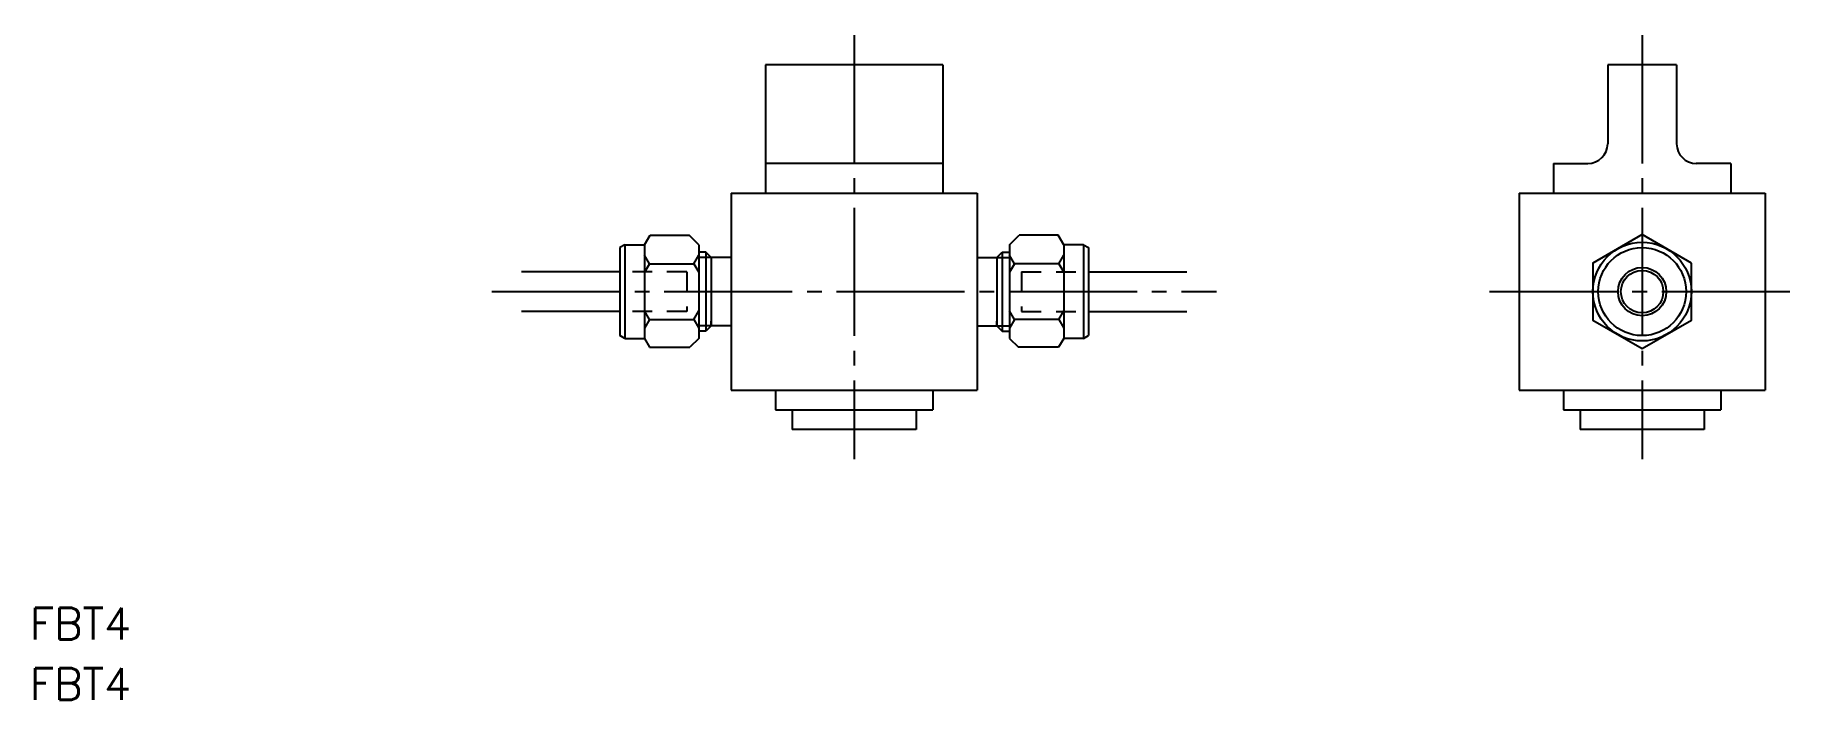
# Model space of a CAD drawing. Extents: x 14 to 193, y 69 to 136.
import ezdxf

# ---------------------------------------------------------------- set-up
doc = ezdxf.new("R2010")
doc.units = 0
doc.linetypes.add('CENTER', pattern=[17.5, 13, -1.5, 1.5, -1.5])
doc.linetypes.add('DASHED', pattern=[3.5, 2, -1.5])
doc.layers.get('0').update_dxf_attribs({"linetype": 'CONTINUOUS'})
doc.layers.add('CENTER', color=1, linetype='CENTER')
doc.styles.get("Standard").update_dxf_attribs({"font": 'txt.shx', "bigfont": '@extfont2.shx'})

msp = doc.modelspace()

# ---------------------------------------------------------------- linework, layer by layer
at = {"color": 7, "linetype": 'CONTINUOUS'}
for p, q in [((88.23, 133), (88.23, 120)), ((106.23, 133), (88.23, 133)), ((106.23, 133), (106.23, 120)), ((173.73, 133), (173.73, 125)), ((180.73, 133), (173.73, 133)), ((180.73, 133), (180.73, 125)), ((106.23, 123), (88.23, 123)), ((168.23, 123), (168.23, 120)), ((168.23, 123), (171.73, 123)), ((186.23, 123), (182.73, 123)), ((186.23, 123), (186.23, 120)), ((84.73, 120), (84.73, 100)), ((84.73, 120), (109.73, 120)), ((109.73, 120), (109.73, 100)), ((164.73, 120), (189.73, 120)), ((164.73, 120), (164.73, 100)), ((189.73, 120), (189.73, 100)), ((73.95, 114.75), (73.45, 114.46)), ((73.45, 114.46), (73.45, 105.54)), ((73.95, 114.75), (73.95, 105.25)), ((73.95, 114.75), (75.95, 114.75)), ((75.95, 114.75), (76.51, 115.73)), ((75.95, 114.75), (75.95, 105.25)), ((76.51, 115.73), (80.47, 115.73)), ((81.45, 114.75), (80.47, 115.73)), ((81.45, 114.75), (81.45, 105.25)), ((113.01, 114.75), (113.98, 115.73)), ((113.01, 114.75), (113.01, 105.25)), ((117.94, 115.73), (113.98, 115.73)), ((118.51, 114.75), (117.94, 115.73)), ((118.51, 114.75), (118.51, 105.25)), ((120.51, 114.75), (118.51, 114.75)), ((120.51, 114.75), (120.51, 105.25)), ((120.51, 114.75), (121.01, 114.46)), ((121.01, 114.46), (121.01, 105.54)), ((76.45, 112.83), (75.95, 113.69)), ((76.45, 112.83), (75.95, 111.96)), ((76.45, 112.83), (80.95, 112.83)), ((80.95, 112.83), (81.45, 113.69)), ((80.95, 112.83), (81.45, 111.96)), ((82.19, 114), (81.45, 114)), ((82.19, 114), (82.19, 106)), ((82.73, 113.46), (82.19, 114)), ((84.73, 113.46), (82.73, 113.46)), ((82.73, 113.46), (82.73, 113)), ((82.73, 113), (82.73, 106.54)), ((109.73, 113.46), (111.73, 113.46)), ((111.73, 113.46), (112.27, 114)), ((111.73, 113.46), (111.73, 113)), ((111.73, 113), (111.73, 106.54)), ((112.27, 114), (112.27, 106)), ((112.27, 114), (113.01, 114)), ((113.51, 112.83), (113.01, 113.69)), ((113.51, 112.83), (113.01, 111.96)), ((118.01, 112.83), (113.51, 112.83)), ((118.01, 112.83), (118.51, 113.69)), ((118.01, 112.83), (118.51, 111.96)), ((73.45, 112), (63.45, 112)), ((121.01, 112), (131.01, 112)), ((73.45, 108), (63.45, 108)), ((76.45, 107.18), (75.95, 108.04)), ((80.95, 107.18), (81.45, 108.04)), ((113.51, 107.18), (113.01, 108.04)), ((118.01, 107.18), (118.51, 108.04)), ((121.01, 108), (131.01, 108)), ((73.95, 105.25), (73.45, 105.54)), ((76.45, 107.18), (75.95, 106.31)), ((76.45, 107.18), (80.95, 107.18)), ((80.95, 107.18), (81.45, 106.31)), ((82.19, 106), (81.45, 106)), ((82.73, 106.54), (82.19, 106)), ((82.73, 106.54), (82.73, 107)), ((84.73, 106.54), (82.73, 106.54)), ((109.73, 106.54), (111.73, 106.54)), ((111.73, 106.54), (111.73, 107)), ((111.73, 106.54), (112.27, 106)), ((112.27, 106), (113.01, 106)), ((113.51, 107.18), (113.01, 106.31)), ((118.01, 107.18), (113.51, 107.18)), ((118.01, 107.18), (118.51, 106.31)), ((120.51, 105.25), (121.01, 105.54)), ((73.95, 105.25), (75.95, 105.25)), ((75.95, 105.25), (76.47, 104.35)), ((76.47, 104.35), (80.55, 104.35)), ((81.45, 105.25), (80.55, 104.35)), ((113.01, 105.25), (113.91, 104.35)), ((117.99, 104.35), (113.91, 104.35)), ((118.51, 105.25), (117.99, 104.35)), ((120.51, 105.25), (118.51, 105.25)), ((84.73, 100), (109.73, 100)), ((89.23, 100), (89.23, 98)), ((105.23, 100), (105.23, 98)), ((164.73, 100), (189.73, 100)), ((169.23, 100), (169.23, 98)), ((185.23, 100), (185.23, 98)), ((89.23, 98), (105.23, 98)), ((90.93, 98), (90.93, 96)), ((103.53, 98), (103.53, 96)), ((169.23, 98), (185.23, 98)), ((170.93, 98), (170.93, 96)), ((183.53, 98), (183.53, 96)), ((103.53, 96), (90.93, 96)), ((183.53, 96), (170.93, 96))]:
    msp.add_line(p, q, dxfattribs=at)
at = {"color": 3, "linetype": 'CONTINUOUS'}
for p, q in [((82.73, 113.46), (81.45, 113.46)), ((111.73, 113.46), (113.01, 113.46)), ((82.73, 106.54), (81.45, 106.54)), ((111.73, 106.54), (113.01, 106.54))]:
    msp.add_line(p, q, dxfattribs=at)
at = {"color": 3, "linetype": 'DASHED'}
for p, q in [((80.23, 112), (73.45, 112)), ((80.23, 112), (80.23, 108)), ((114.23, 112), (114.23, 108)), ((114.23, 112), (121.01, 112)), ((80.23, 108), (73.45, 108)), ((114.23, 108), (121.01, 108))]:
    msp.add_line(p, q, dxfattribs=at)
at = {"color": 7, "linetype": 'CONTINUOUS'}
msp.add_lwpolyline([(182.23, 112.89), (177.23, 115.78), (172.23, 112.89), (172.23, 107.12), (177.23, 104.23), (182.23, 107.12)], close=True, dxfattribs=at)
for radius in [5, 4.46, 2.45, 2.15]:
    msp.add_circle((177.23, 110), radius, dxfattribs=at)
for centre, start, end in [((171.73, 125), 270, 0), ((182.73, 125), 180, 270)]:
    msp.add_arc(centre, 2, start, end, dxfattribs=at)
at = {"layer": 'CENTER', "color": 1, "linetype": 'CENTER'}
for p, q in [((97.23, 136), (97.23, 93)), ((177.23, 136), (177.23, 93)), ((60.45, 110), (134.01, 110)), ((161.73, 110), (192.73, 110))]:
    msp.add_line(p, q, dxfattribs=at)

# ---------------------------------------------------------------- texts
at = {"color": 7, "linetype": 'CONTINUOUS'}
for p in [(13.54, 74.72), (13.54, 68.61)]:
    msp.add_text('FBT4', height=3.2, dxfattribs=at).set_placement(p)

doc.saveas('drawing.dxf')
